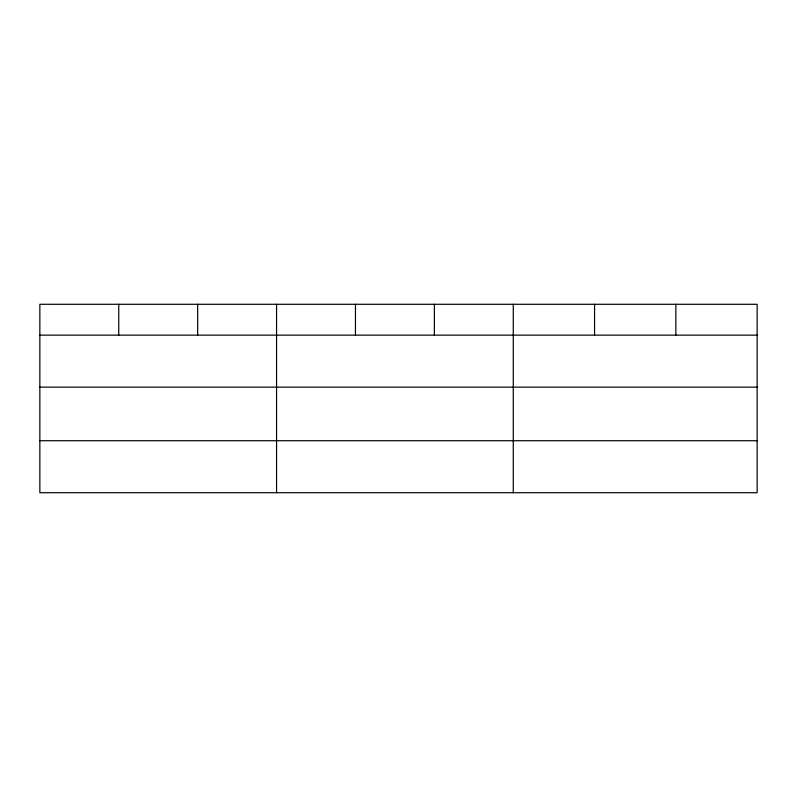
<?xml version="1.0" encoding="UTF-8"?>
<svg xmlns="http://www.w3.org/2000/svg" width="797" height="797" viewBox="0 0 797 797"><rect width="100%" height="100%" fill="white"/><g stroke="black" fill="none" stroke-linecap="round" stroke-linejoin="round"><path stroke-width="1.2" d="M757.15 387.143L757.15 304.285L39.85 304.285L39.85 492.715L757.15 492.715L757.15 387.143L39.85 387.143M39.85 335.148L757.15 335.148M39.85 440.721L757.15 440.721M675.856 304.285L675.856 335.148M594.562 304.285L594.562 335.148M513.268 304.285L513.268 492.715M434.365 304.285L434.365 335.148M355.462 304.285L355.462 335.148M276.559 304.285L276.559 492.715M197.656 304.285L197.656 335.148M118.753 304.285L118.753 335.148"/></g></svg>
